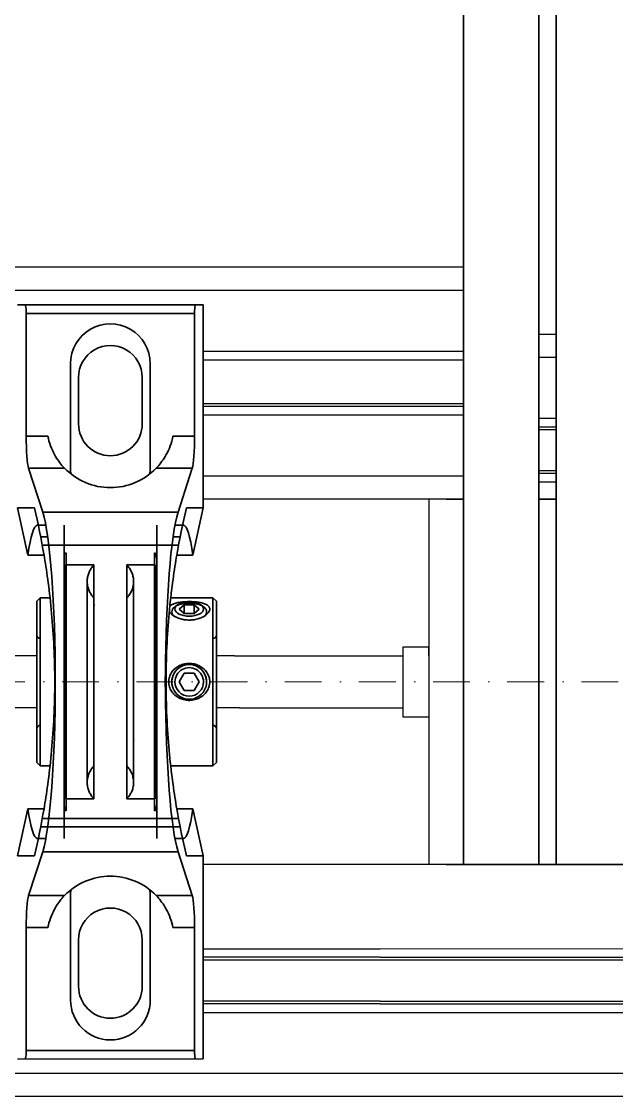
# Model space of a CAD drawing. Header units: millimetres. Extents: x -3183 to 3067, y 1033 to 2218.
# Drawn here: x 2117.3 to 2220, y 1499.5 to 1684.9 of the extents above; entities that cross this region are included whole.
import ezdxf

# ---------------------------------------------------------------- set-up
doc = ezdxf.new("R2010")
doc.units = ezdxf.units.MM
doc.linetypes.add('KRESKAKROPKA2', pattern=[12.7, 6.35, -3.175, 0, -3.175])
doc.linetypes.add('phl_thick', pattern=[0])
doc.layers.add('Kontury', color=7, linetype='Continuous', lineweight=35)
doc.layers.add('oś', color=7, linetype='KRESKAKROPKA2', lineweight=13)
doc.layers.add('projection', color=7, linetype='Continuous')

msp = doc.modelspace()

# ---------------------------------------------------------------- linework, layer by layer
for p, q in [((2193.6088, 1642.51544), (1838.1088, 1642.51544)), ((2193.6088, 1638.51544), (1838.1088, 1638.51544)), ((2193.6088, 1628.01544), (2148.68046, 1628.01544)), ((2193.6088, 1626.51544), (2148.68046, 1626.51544)), ((2193.6088, 1618.95783), (2148.68046, 1618.95783)), ((2193.6088, 1618.51544), (2148.68046, 1618.51544)), ((2193.6088, 1617.01544), (2148.68046, 1617.01544)), ((2193.6088, 1606.51544), (2148.68046, 1606.51544)), ((2187.6088, 1602.51544), (2148.68046, 1602.51544)), ((2190.6088, 1602.51544), (2187.6088, 1602.51544)), ((2187.6088, 1602.51544), (2187.6088, 1539.51544)), ((2187.6088, 1577.01544), (2183.1088, 1577.01544)), ((2183.1088, 1577.01544), (2183.1088, 1565.01544)), ((2187.6088, 1575.51544), (2187.6088, 1577.01544)), ((2119.98046, 1575.51544), (2048.73317, 1575.51544)), ((2154.11967, 1575.51544), (2150.98046, 1575.51544)), ((2154.11967, 1575.51544), (2183.1088, 1575.51544)), ((2119.98046, 1566.51544), (2048.73317, 1566.51544)), ((2154.9329, 1566.51544), (2150.98046, 1566.51544)), ((2154.9329, 1566.51544), (2183.1088, 1566.51544)), ((2183.1088, 1565.01544), (2187.6088, 1565.01544)), ((2179.22078, 1539.51544), (2148.68046, 1539.51544)), ((2187.6088, 1539.51544), (2179.22078, 1539.51544)), ((2190.6088, 1539.51544), (2187.6088, 1539.51544)), ((2179.22078, 1524.94915), (2148.68046, 1524.9271)), ((2250.27382, 1525.00044), (2179.22078, 1524.94915)), ((2179.22078, 1523.51544), (2148.68046, 1523.51544)), ((2148.68046, 1523.07305), (2179.22078, 1523.07305)), ((2179.22078, 1523.51544), (2250.27382, 1523.51544)), ((2179.22078, 1523.07305), (2250.27382, 1523.07305)), ((2179.22078, 1515.95783), (2148.68046, 1515.95783)), ((2179.22078, 1515.51544), (2148.68046, 1515.51544)), ((2179.22078, 1515.95783), (2250.27382, 1515.95783)), ((2179.22078, 1515.51544), (2250.27382, 1515.51544)), ((2148.68046, 1514.01544), (2179.22078, 1514.01544)), ((2179.22078, 1514.01544), (2250.27382, 1514.01544)), ((2116.68046, 1506.01544), (2148.68046, 1506.01544)), ((2068.43833, 1503.51544), (2179.22078, 1503.51544)), ((2179.22078, 1503.51544), (2250.27382, 1503.51544)), ((2179.22078, 1499.51544), (2068.43833, 1499.51544)), ((2250.27382, 1499.51544), (2179.22078, 1499.51544))]:
    msp.add_line(p, q)
at = {"layer": 'Kontury'}
for p, q in [((2193.6088, 1539.51544), (2193.6088, 1916.79216)), ((2206.6088, 1916.79216), (2206.6088, 1539.51544)), ((2209.6088, 1539.51544), (2209.6088, 1916.79216)), ((2118.00585, 1636.01544), (2116.68046, 1636.01544)), ((2118.00585, 1636.01544), (2147.35507, 1636.01544)), ((2148.68046, 1636.01544), (2147.35507, 1636.01544)), ((2148.68046, 1636.01544), (2148.68046, 1601.01544)), ((2118.15312, 1634.56544), (2147.20781, 1634.56544)), ((2118.15312, 1613.38564), (2118.15312, 1634.56544)), ((2147.20781, 1634.56544), (2147.20781, 1613.38564)), ((2125.80546, 1625.89044), (2125.80546, 1625.89044)), ((2125.80546, 1607.89044), (2125.80546, 1625.89044)), ((2139.55546, 1625.89044), (2139.55546, 1625.89044)), ((2139.55546, 1607.89044), (2139.55546, 1625.89044)), ((2127.18046, 1615.51544), (2127.18046, 1623.51544)), ((2127.18046, 1623.51544), (2127.18046, 1623.51544)), ((2138.18046, 1623.51544), (2138.18046, 1615.51544)), ((2138.18046, 1623.51544), (2138.18046, 1623.51544)), ((2127.18046, 1615.51544), (2127.18046, 1615.51544)), ((2138.18046, 1615.51544), (2138.18046, 1615.51544)), ((2118.15312, 1613.38564), (2121.88862, 1613.38564)), ((2121.9791, 1612.97001), (2121.88862, 1613.38564)), ((2122.08672, 1612.5538), (2121.9791, 1612.97001)), ((2143.38183, 1612.97001), (2143.2742, 1612.5538)), ((2143.47231, 1613.38564), (2143.38183, 1612.97001)), ((2143.47231, 1613.38564), (2147.20781, 1613.38564)), ((2122.21089, 1612.14082), (2122.08672, 1612.5538)), ((2122.35069, 1611.73468), (2122.21089, 1612.14082)), ((2122.50438, 1611.33854), (2122.35069, 1611.73468)), ((2122.67013, 1610.95549), (2122.50438, 1611.33854)), ((2142.85654, 1611.33854), (2142.6908, 1610.95549)), ((2143.01024, 1611.73468), (2142.85654, 1611.33854)), ((2143.15003, 1612.14082), (2143.01024, 1611.73468)), ((2143.2742, 1612.5538), (2143.15003, 1612.14082)), ((2122.84588, 1610.588), (2122.67013, 1610.95549)), ((2123.029, 1610.23825), (2122.84588, 1610.588)), ((2123.21677, 1609.90843), (2123.029, 1610.23825)), ((2123.40624, 1609.60038), (2123.21677, 1609.90843)), ((2123.59423, 1609.31541), (2123.40624, 1609.60038)), ((2123.77974, 1609.05192), (2123.59423, 1609.31541)), ((2141.76669, 1609.31541), (2141.58119, 1609.05192)), ((2141.95469, 1609.60038), (2141.76669, 1609.31541)), ((2142.14415, 1609.90843), (2141.95469, 1609.60038)), ((2142.33193, 1610.23825), (2142.14415, 1609.90843)), ((2142.51505, 1610.588), (2142.33193, 1610.23825)), ((2142.6908, 1610.95549), (2142.51505, 1610.588)), ((2118.56505, 1607.85408), (2124.7872, 1607.85408)), ((2121.00008, 1600.29455), (2118.56505, 1607.85408)), ((2123.96679, 1608.80199), (2123.77974, 1609.05192)), ((2124.15193, 1608.5682), (2123.96679, 1608.80199)), ((2124.33101, 1608.35402), (2124.15193, 1608.5682)), ((2124.49954, 1608.16207), (2124.33101, 1608.35402)), ((2124.65304, 1607.99477), (2124.49954, 1608.16207)), ((2124.78712, 1607.85414), (2124.65304, 1607.99477)), ((2125.80546, 1607.89044), (2125.80546, 1607.89044)), ((2139.55546, 1607.89044), (2139.55546, 1607.89044)), ((2140.70789, 1607.99477), (2140.57372, 1607.85408)), ((2140.57372, 1607.85408), (2146.79588, 1607.85408)), ((2140.86138, 1608.16207), (2140.70789, 1607.99477)), ((2141.02992, 1608.35402), (2140.86138, 1608.16207)), ((2141.20899, 1608.5682), (2141.02992, 1608.35402)), ((2141.39414, 1608.80199), (2141.20899, 1608.5682)), ((2141.58119, 1609.05192), (2141.39414, 1608.80199)), ((2146.79588, 1607.85408), (2144.36084, 1600.29455)), ((2193.6088, 1602.51544), (2190.6088, 1602.51544)), ((2209.6088, 1602.51544), (2206.6088, 1602.51544)), ((2116.68046, 1601.01544), (2118.45439, 1592.88544)), ((2119.57157, 1601.01544), (2116.68046, 1601.01544)), ((2121.00008, 1600.29455), (2144.36084, 1600.29455)), ((2148.68046, 1601.01544), (2145.78936, 1601.01544)), ((2146.90653, 1592.88544), (2148.68046, 1601.01544)), ((2120.06249, 1598.01544), (2121.54645, 1598.01544)), ((2124.68046, 1598.01544), (2124.68046, 1544.01544)), ((2140.68046, 1544.01544), (2140.68046, 1598.01544)), ((2143.81447, 1598.01544), (2145.29843, 1598.01544)), ((2121.87216, 1596.01544), (2120.65397, 1596.01544)), ((2120.92958, 1594.56544), (2144.43134, 1594.56544)), ((2144.70695, 1596.01544), (2143.48877, 1596.01544)), ((2121.22766, 1592.88544), (2118.45439, 1592.88544)), ((2121.30773, 1592.41094), (2121.22766, 1592.88542)), ((2125.07123, 1593.24941), (2125.07123, 1548.78146)), ((2125.07123, 1548.78146), (2125.07123, 1593.24941)), ((2140.28969, 1593.24941), (2140.28969, 1548.78146)), ((2140.28969, 1593.24941), (2140.28969, 1548.78146)), ((2144.13327, 1592.88542), (2144.0532, 1592.41094)), ((2146.90653, 1592.88544), (2144.13327, 1592.88544)), ((2121.38851, 1591.92108), (2121.30773, 1592.41094)), ((2121.46963, 1591.41694), (2121.38851, 1591.92108)), ((2121.55073, 1590.8998), (2121.46963, 1591.41694)), ((2121.63147, 1590.37099), (2121.55073, 1590.8998)), ((2124.68046, 1571.01544), (2124.68046, 1592.06182)), ((2124.93046, 1591.17229), (2129.85204, 1591.17229)), ((2124.93046, 1550.85858), (2124.93046, 1591.17229)), ((2129.38047, 1590.60441), (2129.27959, 1590.44959)), ((2129.48839, 1590.7544), (2129.38047, 1590.60441)), ((2129.60313, 1590.89925), (2129.48839, 1590.7544)), ((2129.72443, 1591.03865), (2129.60313, 1590.89925)), ((2129.85204, 1591.17229), (2129.72443, 1591.03865)), ((2129.85204, 1550.85858), (2129.85204, 1591.17229)), ((2129.85204, 1591.17229), (2129.85204, 1550.85858)), ((2135.50889, 1591.17229), (2135.50889, 1550.85858)), ((2135.6365, 1591.03865), (2135.50889, 1591.17229)), ((2135.50889, 1591.17229), (2140.43046, 1591.17229)), ((2135.50889, 1591.17229), (2135.50889, 1550.85858)), ((2135.7578, 1590.89925), (2135.6365, 1591.03865)), ((2135.87253, 1590.7544), (2135.7578, 1590.89925)), ((2135.98045, 1590.60441), (2135.87253, 1590.7544)), ((2136.08133, 1590.44959), (2135.98045, 1590.60441)), ((2136.73028, 1591.15844), (2136.72087, 1591.15096)), ((2136.74055, 1591.1655), (2136.73028, 1591.15844)), ((2136.7516, 1591.1721), (2136.74055, 1591.1655)), ((2136.76336, 1591.17824), (2136.7516, 1591.1721)), ((2136.77575, 1591.1839), (2136.76336, 1591.17824)), ((2136.7887, 1591.18904), (2136.77575, 1591.1839)), ((2137.16771, 1591.18485), (2137.14818, 1591.19)), ((2137.18715, 1591.17922), (2137.16771, 1591.18485)), ((2137.20641, 1591.17313), (2137.18715, 1591.17922)), ((2137.2254, 1591.16658), (2137.20641, 1591.17313)), ((2137.24404, 1591.15961), (2137.2254, 1591.16658)), ((2137.26223, 1591.15222), (2137.24404, 1591.15961)), ((2140.43046, 1591.17229), (2140.43046, 1550.85858)), ((2140.68046, 1592.06182), (2140.68046, 1571.01544)), ((2143.81019, 1590.8998), (2143.72945, 1590.37099)), ((2143.8913, 1591.41694), (2143.81019, 1590.8998)), ((2143.97242, 1591.92108), (2143.8913, 1591.41694)), ((2144.0532, 1592.41094), (2143.97242, 1591.92108)), ((2121.71171, 1589.83037), (2121.63147, 1590.37099)), ((2121.79236, 1589.27051), (2121.71171, 1589.83037)), ((2121.87327, 1588.69066), (2121.79236, 1589.27051)), ((2128.71882, 1588.89649), (2128.69753, 1588.71294)), ((2128.74857, 1589.07886), (2128.71882, 1588.89649)), ((2128.78671, 1589.25967), (2128.74857, 1589.07886)), ((2128.83316, 1589.43852), (2128.78671, 1589.25967)), ((2128.88782, 1589.61503), (2128.83316, 1589.43852)), ((2128.95057, 1589.78883), (2128.88782, 1589.61503)), ((2129.02129, 1589.95955), (2128.95057, 1589.78883)), ((2129.09981, 1590.12682), (2129.02129, 1589.95955)), ((2129.18597, 1590.29028), (2129.09981, 1590.12682)), ((2129.27959, 1590.44959), (2129.18597, 1590.29028)), ((2136.17495, 1590.29028), (2136.08133, 1590.44959)), ((2136.26112, 1590.12682), (2136.17495, 1590.29028)), ((2136.33964, 1589.95955), (2136.26112, 1590.12682)), ((2136.41035, 1589.78883), (2136.33964, 1589.95955)), ((2136.47311, 1589.61503), (2136.41035, 1589.78883)), ((2136.52777, 1589.43852), (2136.47311, 1589.61503)), ((2136.57421, 1589.25967), (2136.52777, 1589.43852)), ((2136.61235, 1589.07886), (2136.57421, 1589.25967)), ((2136.6421, 1588.89649), (2136.61235, 1589.07886)), ((2136.6634, 1588.71294), (2136.6421, 1588.89649)), ((2143.56857, 1589.27051), (2143.48766, 1588.69066)), ((2143.64921, 1589.83037), (2143.56857, 1589.27051)), ((2143.72945, 1590.37099), (2143.64921, 1589.83037)), ((2121.95408, 1588.09145), (2121.87327, 1588.69066)), ((2122.03445, 1587.47352), (2121.95408, 1588.09145)), ((2122.11401, 1586.83768), (2122.03445, 1587.47352)), ((2128.68473, 1588.5286), (2128.68046, 1588.34386)), ((2128.68046, 1588.34387), (2128.68046, 1553.68701)), ((2128.68046, 1553.68701), (2128.68046, 1588.34387)), ((2128.68046, 1588.34386), (2128.68473, 1588.15913)), ((2128.69753, 1588.71294), (2128.68473, 1588.5286)), ((2128.68473, 1588.15913), (2128.69753, 1587.97479)), ((2128.69753, 1587.97479), (2128.71882, 1587.79124)), ((2128.71882, 1587.79124), (2128.74857, 1587.60887)), ((2128.74857, 1587.60887), (2128.78671, 1587.42806)), ((2128.78671, 1587.42806), (2128.83316, 1587.24921)), ((2128.83316, 1587.24921), (2128.88782, 1587.0727)), ((2128.88782, 1587.0727), (2128.95057, 1586.8989)), ((2128.95057, 1586.8989), (2129.02129, 1586.72818)), ((2136.33964, 1586.72818), (2136.41035, 1586.8989)), ((2136.41035, 1586.8989), (2136.47311, 1587.0727)), ((2136.47311, 1587.0727), (2136.52777, 1587.24921)), ((2136.52777, 1587.24921), (2136.57421, 1587.42806)), ((2136.57421, 1587.42806), (2136.61235, 1587.60887)), ((2136.61235, 1587.60887), (2136.6421, 1587.79124)), ((2136.6421, 1587.79124), (2136.6634, 1587.97479)), ((2136.67619, 1588.5286), (2136.6634, 1588.71294)), ((2136.6634, 1587.97479), (2136.67619, 1588.15913)), ((2136.68046, 1588.34386), (2136.67619, 1588.5286)), ((2136.67619, 1588.15913), (2136.68046, 1588.34386)), ((2136.68046, 1588.47179), (2136.68088, 1588.48071)), ((2136.68091, 1588.46258), (2136.68046, 1588.47179)), ((2136.68046, 1553.68701), (2136.68046, 1588.34387)), ((2136.68046, 1553.68701), (2136.68046, 1588.34387)), ((2136.68088, 1588.48071), (2136.68213, 1588.48971)), ((2136.68224, 1588.45325), (2136.68091, 1588.46258)), ((2136.68213, 1588.48971), (2136.68423, 1588.49877)), ((2136.68446, 1588.44384), (2136.68224, 1588.45325)), ((2136.68423, 1588.49877), (2136.68717, 1588.50784)), ((2136.68758, 1588.43439), (2136.68446, 1588.44384)), ((2136.68717, 1588.50784), (2136.69095, 1588.51688)), ((2136.6916, 1588.42494), (2136.68758, 1588.43439)), ((2136.69095, 1588.51688), (2136.69559, 1588.52587)), ((2136.69652, 1588.41554), (2136.6916, 1588.42494)), ((2136.69559, 1588.52587), (2136.70107, 1588.53475)), ((2136.70235, 1588.40622), (2136.69652, 1588.41554)), ((2143.32648, 1587.47352), (2143.24692, 1586.83768)), ((2143.40684, 1588.09145), (2143.32648, 1587.47352)), ((2143.48766, 1588.69066), (2143.40684, 1588.09145)), ((2120.58046, 1585.51544), (2119.98046, 1584.91544)), ((2120.58046, 1571.01544), (2120.58046, 1585.51544)), ((2120.58046, 1585.51544), (2120.58046, 1571.01544)), ((2122.37569, 1585.51544), (2120.58046, 1585.51544)), ((2122.1924, 1586.18471), (2122.11401, 1586.83768)), ((2122.26927, 1585.51544), (2122.1924, 1586.18471)), ((2122.34098, 1584.86162), (2122.26927, 1585.51544)), ((2129.02129, 1586.72818), (2129.09981, 1586.56091)), ((2129.09981, 1586.56091), (2129.18597, 1586.39745)), ((2129.18597, 1586.39745), (2129.27959, 1586.23814)), ((2129.27959, 1586.23814), (2129.38047, 1586.08332)), ((2129.38047, 1586.08332), (2129.48839, 1585.93333)), ((2129.48839, 1585.93333), (2129.60313, 1585.78848)), ((2129.60313, 1585.78848), (2129.72443, 1585.64908)), ((2129.72443, 1585.64908), (2129.85204, 1585.51544)), ((2129.85204, 1571.01544), (2129.85204, 1585.51544)), ((2129.85204, 1585.51544), (2129.85204, 1571.01544)), ((2135.50889, 1585.51544), (2135.6365, 1585.64908)), ((2135.50889, 1571.01544), (2135.50889, 1585.51544)), ((2135.50889, 1585.51544), (2135.50889, 1571.01544)), ((2135.6365, 1585.64908), (2135.7578, 1585.78848)), ((2135.7578, 1585.78848), (2135.87253, 1585.93333)), ((2135.87253, 1585.93333), (2135.98045, 1586.08332)), ((2135.98045, 1586.08332), (2136.08133, 1586.23814)), ((2136.08133, 1586.23814), (2136.17495, 1586.39745)), ((2136.17495, 1586.39745), (2136.26112, 1586.56091)), ((2136.26112, 1586.56091), (2136.33964, 1586.72818)), ((2150.38046, 1585.51544), (2142.98524, 1585.51544)), ((2143.09165, 1585.51544), (2143.01994, 1584.86162)), ((2143.16852, 1586.18471), (2143.09165, 1585.51544)), ((2143.24692, 1586.83768), (2143.16852, 1586.18471)), ((2150.38046, 1571.01544), (2150.38046, 1585.51544)), ((2150.38046, 1585.51544), (2150.38046, 1571.01544)), ((2150.98046, 1584.91544), (2150.38046, 1585.51544)), ((2119.98046, 1584.91544), (2119.98046, 1571.01544)), ((2122.4107, 1584.19459), (2122.34098, 1584.86162)), ((2122.47813, 1583.51518), (2122.4107, 1584.19459)), ((2122.543, 1582.82428), (2122.47813, 1583.51518)), ((2128.59254, 1584.2104), (2128.79153, 1584.19099)), ((2129.78715, 1584.197), (2129.9834, 1584.21769)), ((2142.8828, 1583.51518), (2142.81792, 1582.82428)), ((2142.84988, 1583.16468), (2142.88263, 1583.10167)), ((2142.95023, 1584.19459), (2142.8828, 1583.51518)), ((2143.02202, 1584.14846), (2142.93604, 1584.06216)), ((2143.01994, 1584.86162), (2142.95023, 1584.19459)), ((2143.12237, 1584.22962), (2143.02202, 1584.14846)), ((2143.23606, 1584.30543), (2143.12237, 1584.22962)), ((2143.36183, 1584.37569), (2143.23606, 1584.30543)), ((2143.49837, 1584.44021), (2143.36183, 1584.37569)), ((2143.644, 1584.49895), (2143.49837, 1584.44021)), ((2143.79684, 1584.55198), (2143.644, 1584.49895)), ((2143.95632, 1584.59973), (2143.79684, 1584.55198)), ((2144.2729, 1584.28259), (2143.83097, 1583.9701)), ((2144.12642, 1584.6437), (2143.95632, 1584.59973)), ((2144.30669, 1584.68382), (2144.12642, 1584.6437)), ((2144.49607, 1584.71986), (2144.30669, 1584.68382)), ((2144.69333, 1584.75171), (2144.49607, 1584.71986)), ((2145.41444, 1584.32281), (2144.54841, 1583.57281)), ((2144.54841, 1583.57281), (2145.41444, 1582.82281)), ((2144.8971, 1584.77933), (2144.69333, 1584.75171)), ((2145.10603, 1584.80271), (2144.8971, 1584.77933)), ((2145.31877, 1584.82189), (2145.10603, 1584.80271)), ((2145.53375, 1584.83697), (2145.31877, 1584.82189)), ((2145.41444, 1582.80726), (2145.41444, 1584.32281)), ((2147.14649, 1584.32281), (2145.41444, 1584.32281)), ((2145.74938, 1584.84804), (2145.53375, 1584.83697)), ((2145.96403, 1584.85522), (2145.74938, 1584.84804)), ((2146.17601, 1584.85873), (2145.96403, 1584.85522)), ((2146.38492, 1584.85873), (2146.17601, 1584.85873)), ((2146.59689, 1584.85522), (2146.38492, 1584.85873)), ((2146.81155, 1584.84804), (2146.59689, 1584.85522)), ((2147.02718, 1584.83697), (2146.81155, 1584.84804)), ((2147.24216, 1584.82189), (2147.02718, 1584.83697)), ((2147.14649, 1582.80726), (2147.14649, 1584.32281)), ((2148.01251, 1583.57281), (2147.14649, 1584.32281)), ((2147.14649, 1582.82281), (2148.01251, 1583.57281)), ((2147.45489, 1584.80271), (2147.24216, 1584.82189)), ((2147.66382, 1584.77933), (2147.45489, 1584.80271)), ((2147.86759, 1584.75171), (2147.66382, 1584.77933)), ((2148.06485, 1584.71986), (2147.86759, 1584.75171)), ((2148.25423, 1584.68382), (2148.06485, 1584.71986)), ((2148.4345, 1584.6437), (2148.25423, 1584.68382)), ((2148.72995, 1583.9701), (2148.28802, 1584.28259)), ((2148.6046, 1584.59973), (2148.4345, 1584.6437)), ((2148.76409, 1584.55198), (2148.6046, 1584.59973)), ((2148.91693, 1584.49895), (2148.76409, 1584.55198)), ((2149.06256, 1584.44021), (2148.91693, 1584.49895)), ((2149.19909, 1584.37569), (2149.06256, 1584.44021)), ((2149.32486, 1584.30543), (2149.19909, 1584.37569)), ((2149.43856, 1584.22962), (2149.32486, 1584.30543)), ((2149.5389, 1584.14846), (2149.43856, 1584.22962)), ((2149.62489, 1584.06216), (2149.5389, 1584.14846)), ((2149.69587, 1583.97119), (2149.62489, 1584.06216)), ((2149.67829, 1583.10167), (2149.74136, 1583.22301)), ((2149.75125, 1583.87607), (2149.69587, 1583.97119)), ((2149.74136, 1583.22301), (2149.78621, 1583.34274)), ((2149.79056, 1583.7774), (2149.75125, 1583.87607)), ((2149.78621, 1583.34274), (2149.81289, 1583.4597)), ((2149.81397, 1583.67602), (2149.79056, 1583.7774)), ((2149.81289, 1583.4597), (2149.82171, 1583.57281)), ((2149.82171, 1583.57281), (2149.81397, 1583.67602)), ((2150.98046, 1584.91544), (2150.98046, 1571.01544)), ((2122.60507, 1582.12287), (2122.543, 1582.82428)), ((2122.66408, 1581.4119), (2122.60507, 1582.12287)), ((2122.71981, 1580.69219), (2122.66408, 1581.4119)), ((2142.69685, 1581.4119), (2142.64112, 1580.69219)), ((2142.75586, 1582.12287), (2142.69685, 1581.4119)), ((2142.81792, 1582.82428), (2142.75586, 1582.12287)), ((2142.88263, 1583.10167), (2142.96331, 1582.97993)), ((2142.96331, 1582.97993), (2143.06082, 1582.85905)), ((2143.06082, 1582.85905), (2143.1743, 1582.74017)), ((2143.1743, 1582.74017), (2143.3023, 1582.62446)), ((2143.3023, 1582.62446), (2143.44327, 1582.51311)), ((2143.44327, 1582.51311), (2143.59541, 1582.40726)), ((2143.59541, 1582.40726), (2143.7442, 1582.31503)), ((2143.7442, 1582.31503), (2143.89903, 1582.22894)), ((2143.89903, 1582.22894), (2144.06319, 1582.14715)), ((2144.06319, 1582.14715), (2144.23764, 1582.0695)), ((2144.23764, 1582.0695), (2144.42137, 1581.99696)), ((2144.42137, 1581.99696), (2144.61328, 1581.93041)), ((2144.61328, 1581.93041), (2144.81208, 1581.87052)), ((2144.81208, 1581.87052), (2145.01646, 1581.81793)), ((2145.01646, 1581.81793), (2145.22513, 1581.77315)), ((2145.22513, 1581.77315), (2145.43667, 1581.73645)), ((2145.41444, 1582.82281), (2147.14649, 1582.82281)), ((2145.41444, 1582.80726), (2147.14649, 1582.80726)), ((2145.43667, 1581.73645), (2145.64955, 1581.70804)), ((2145.64955, 1581.70804), (2145.86222, 1581.68806)), ((2145.86222, 1581.68806), (2146.07307, 1581.67628)), ((2146.07307, 1581.67628), (2146.28046, 1581.67242)), ((2146.28046, 1581.67242), (2146.48785, 1581.67628)), ((2146.48785, 1581.67628), (2146.6987, 1581.68806)), ((2146.6987, 1581.68806), (2146.91137, 1581.70804)), ((2146.91137, 1581.70804), (2147.12425, 1581.73645)), ((2147.12425, 1581.73645), (2147.33579, 1581.77315)), ((2147.33579, 1581.77315), (2147.54447, 1581.81793)), ((2147.54447, 1581.81793), (2147.74884, 1581.87052)), ((2147.74884, 1581.87052), (2147.94764, 1581.93041)), ((2147.94764, 1581.93041), (2148.13956, 1581.99696)), ((2148.13956, 1581.99696), (2148.32329, 1582.0695)), ((2148.32329, 1582.0695), (2148.49774, 1582.14715)), ((2148.49774, 1582.14715), (2148.6619, 1582.22894)), ((2148.6619, 1582.22894), (2148.81673, 1582.31503)), ((2148.72995, 1582.23805), (2149.06209, 1582.4729)), ((2148.81673, 1582.31503), (2148.96552, 1582.40726)), ((2148.96552, 1582.40726), (2149.11765, 1582.51311)), ((2149.11765, 1582.51311), (2149.25862, 1582.62446)), ((2149.25862, 1582.62446), (2149.38662, 1582.74017)), ((2149.38662, 1582.74017), (2149.5001, 1582.85905)), ((2149.5001, 1582.85905), (2149.59762, 1582.97993)), ((2149.59762, 1582.97993), (2149.67829, 1583.10167)), ((2122.77206, 1579.96455), (2122.71981, 1580.69219)), ((2122.82066, 1579.23005), (2122.77206, 1579.96455)), ((2142.58886, 1579.96455), (2142.54026, 1579.23005)), ((2142.64112, 1580.69219), (2142.58886, 1579.96455)), ((2120.58046, 1571.01544), (2120.58046, 1578.51544)), ((2120.58046, 1578.51544), (2120.58046, 1571.01544)), ((2122.86542, 1578.48973), (2122.82066, 1579.23005)), ((2122.90617, 1577.74469), (2122.86542, 1578.48973)), ((2122.94281, 1576.99606), (2122.90617, 1577.74469)), ((2142.45475, 1577.74469), (2142.41811, 1576.99606)), ((2142.49551, 1578.48973), (2142.45475, 1577.74469)), ((2142.54026, 1579.23005), (2142.49551, 1578.48973)), ((2150.38046, 1571.01544), (2150.38046, 1578.51544)), ((2150.38046, 1571.01544), (2150.38046, 1578.51544)), ((2122.97524, 1576.24496), (2122.94281, 1576.99606)), ((2123.00334, 1575.49252), (2122.97524, 1576.24496)), ((2142.38569, 1576.24496), (2142.35759, 1575.49252)), ((2142.41811, 1576.99606), (2142.38569, 1576.24496)), ((2123.02709, 1574.73988), (2123.00334, 1575.49252)), ((2123.04646, 1573.98823), (2123.02709, 1574.73988)), ((2123.06145, 1573.23876), (2123.04646, 1573.98823)), ((2142.31446, 1573.98823), (2142.29948, 1573.23876)), ((2142.33384, 1574.73988), (2142.31446, 1573.98823)), ((2142.35759, 1575.49252), (2142.33384, 1574.73988)), ((2144.62546, 1573.83031), (2144.82308, 1573.91785)), ((2144.82308, 1573.91785), (2145.02611, 1573.9941)), ((2145.02611, 1573.9941), (2145.23332, 1574.05859)), ((2145.23332, 1574.05859), (2145.44328, 1574.11113)), ((2145.44328, 1574.11113), (2145.65452, 1574.15161)), ((2145.65452, 1574.15161), (2145.86552, 1574.18001)), ((2145.86552, 1574.18001), (2146.0747, 1574.19671)), ((2146.0747, 1574.19671), (2146.28046, 1574.20217)), ((2146.28046, 1574.20217), (2146.48622, 1574.19671)), ((2146.48622, 1574.19671), (2146.6954, 1574.18001)), ((2146.6954, 1574.18001), (2146.9064, 1574.15161)), ((2146.9064, 1574.15161), (2147.11764, 1574.11113)), ((2147.11764, 1574.11113), (2147.32761, 1574.05859)), ((2147.32761, 1574.05859), (2147.53481, 1573.9941)), ((2147.53481, 1573.9941), (2147.73784, 1573.91785)), ((2147.73784, 1573.91785), (2147.93546, 1573.83031)), ((2123.07206, 1572.49266), (2123.06145, 1573.23876)), ((2123.07837, 1571.75115), (2123.07206, 1572.49266)), ((2142.15383, 1571.83506), (2142.16704, 1572.0415)), ((2142.16704, 1572.0415), (2142.18324, 1572.24837)), ((2142.28887, 1572.49266), (2142.28255, 1571.75115)), ((2142.29948, 1573.23876), (2142.28887, 1572.49266)), ((2142.92825, 1572.03905), (2143.01093, 1572.23566)), ((2143.01093, 1572.23566), (2143.10749, 1572.42613)), ((2143.10749, 1572.42613), (2143.21703, 1572.6094)), ((2143.21703, 1572.6094), (2143.33836, 1572.78435)), ((2143.33836, 1572.78435), (2143.47027, 1572.94985)), ((2143.47027, 1572.94985), (2143.61127, 1573.10502)), ((2143.61127, 1573.10502), (2143.7596, 1573.24917)), ((2143.7596, 1573.24917), (2143.91389, 1573.38198)), ((2143.91389, 1573.38198), (2144.07773, 1573.50687)), ((2144.07773, 1573.50687), (2144.25161, 1573.62398)), ((2144.25161, 1573.62398), (2144.43455, 1573.73212)), ((2144.43455, 1573.73212), (2144.62546, 1573.83031)), ((2144.54841, 1571.01544), (2145.41444, 1572.51544)), ((2145.41444, 1572.51544), (2145.41444, 1572.51544)), ((2145.41444, 1572.51544), (2147.14649, 1572.51544)), ((2147.14649, 1572.51544), (2147.14649, 1572.51544)), ((2147.14649, 1572.51544), (2148.01251, 1571.01544)), ((2147.93546, 1573.83031), (2148.12638, 1573.73212)), ((2148.12638, 1573.73212), (2148.30932, 1573.62398)), ((2148.30932, 1573.62398), (2148.4832, 1573.50687)), ((2148.4832, 1573.50687), (2148.64704, 1573.38198)), ((2148.64704, 1573.38198), (2148.80133, 1573.24917)), ((2148.80133, 1573.24917), (2148.94965, 1573.10502)), ((2148.94965, 1573.10502), (2149.09065, 1572.94985)), ((2149.09065, 1572.94985), (2149.22257, 1572.78435)), ((2149.22257, 1572.78435), (2149.3439, 1572.6094)), ((2149.3439, 1572.6094), (2149.45344, 1572.42613)), ((2149.45344, 1572.42613), (2149.54999, 1572.23566)), ((2149.54999, 1572.23566), (2149.63267, 1572.03905)), ((2119.98046, 1571.01544), (2119.98046, 1557.11544)), ((2120.58046, 1563.51544), (2120.58046, 1571.01544)), ((2120.58046, 1571.01544), (2120.58046, 1563.51544)), ((2120.58046, 1571.01544), (2120.58046, 1556.51544)), ((2120.58046, 1556.51544), (2120.58046, 1571.01544)), ((2123.07206, 1569.53822), (2123.07837, 1570.27973)), ((2123.08046, 1571.01544), (2123.07837, 1571.75115)), ((2123.07837, 1570.27973), (2123.08046, 1571.01544)), ((2124.68046, 1549.96906), (2124.68046, 1571.01544)), ((2128.63737, 1571.19594), (2128.64642, 1571.17691)), ((2128.64751, 1570.85646), (2128.63875, 1570.83766)), ((2128.64642, 1571.17691), (2128.65442, 1571.15738)), ((2128.65526, 1570.87573), (2128.64751, 1570.85646)), ((2128.65442, 1571.15738), (2128.66135, 1571.13745)), ((2128.66196, 1570.89537), (2128.65526, 1570.87573)), ((2128.66135, 1571.13745), (2128.6672, 1571.11723)), ((2128.66763, 1570.91529), (2128.66196, 1570.89537)), ((2128.6672, 1571.11723), (2128.67199, 1571.09682)), ((2128.67226, 1570.93538), (2128.66763, 1570.91529)), ((2128.67199, 1571.09682), (2128.6757, 1571.07633)), ((2128.67585, 1570.95554), (2128.67226, 1570.93538)), ((2128.6757, 1571.07633), (2128.67835, 1571.05586)), ((2128.67842, 1570.97567), (2128.67585, 1570.95554)), ((2128.67835, 1571.05586), (2128.67993, 1571.03553)), ((2128.67995, 1570.99567), (2128.67842, 1570.97567)), ((2128.67993, 1571.03553), (2128.68046, 1571.01544)), ((2128.68046, 1571.01544), (2128.67995, 1570.99567)), ((2129.85204, 1556.51544), (2129.85204, 1571.01544)), ((2129.85204, 1571.01544), (2129.85204, 1556.51544)), ((2135.50889, 1571.01544), (2135.50889, 1556.51544)), ((2135.50889, 1556.51544), (2135.50889, 1571.01544)), ((2140.68046, 1571.01544), (2140.68046, 1549.96906)), ((2142.13046, 1571.01544), (2142.13191, 1571.21925)), ((2142.13191, 1570.81162), (2142.13046, 1571.01544)), ((2142.13191, 1571.21925), (2142.13622, 1571.42386)), ((2142.13622, 1570.60702), (2142.13191, 1570.81162)), ((2142.13622, 1571.42386), (2142.14346, 1571.62916)), ((2142.14346, 1570.40172), (2142.13622, 1570.60702)), ((2142.14346, 1571.62916), (2142.15383, 1571.83506)), ((2142.15365, 1570.1958), (2142.14346, 1570.40172)), ((2142.16704, 1569.98938), (2142.15365, 1570.1958)), ((2142.28255, 1571.75115), (2142.28046, 1571.01544)), ((2142.28046, 1571.01544), (2142.28255, 1570.27973)), ((2142.28255, 1570.27973), (2142.28887, 1569.53822)), ((2142.73921, 1571.01544), (2142.74665, 1571.22031)), ((2142.74696, 1570.80637), (2142.73921, 1571.01544)), ((2142.74665, 1571.22031), (2142.76912, 1571.42675)), ((2142.77036, 1570.59569), (2142.74696, 1570.80637)), ((2142.76912, 1571.42675), (2142.80687, 1571.63311)), ((2142.80968, 1570.38517), (2142.77036, 1570.59569)), ((2142.80687, 1571.63311), (2142.86004, 1571.83771)), ((2142.86505, 1570.17658), (2142.80968, 1570.38517)), ((2142.86004, 1571.83771), (2142.92825, 1572.03905)), ((2144.54841, 1571.01544), (2144.54841, 1571.01544)), ((2145.41444, 1569.51544), (2144.54841, 1571.01544)), ((2148.01251, 1571.01544), (2147.14649, 1569.51544)), ((2148.01251, 1571.01544), (2148.01251, 1571.01544)), ((2149.63267, 1572.03905), (2149.70089, 1571.83771)), ((2149.75125, 1570.38517), (2149.69587, 1570.17658)), ((2149.70089, 1571.83771), (2149.75406, 1571.63311)), ((2149.79056, 1570.59569), (2149.75125, 1570.38517)), ((2149.75406, 1571.63311), (2149.7918, 1571.42675)), ((2149.81397, 1570.80637), (2149.79056, 1570.59569)), ((2149.7918, 1571.42675), (2149.81427, 1571.22031)), ((2149.82171, 1571.01544), (2149.81397, 1570.80637)), ((2149.81427, 1571.22031), (2149.82171, 1571.01544)), ((2150.38046, 1571.01544), (2150.38046, 1563.51544)), ((2150.38046, 1563.51544), (2150.38046, 1571.01544)), ((2150.38046, 1571.01544), (2150.38046, 1556.51544)), ((2150.38046, 1556.51544), (2150.38046, 1571.01544)), ((2150.98046, 1571.01544), (2150.98046, 1557.11544)), ((2123.04646, 1568.04264), (2123.06145, 1568.79212)), ((2123.06145, 1568.79212), (2123.07206, 1569.53822)), ((2142.18298, 1569.78248), (2142.16704, 1569.98938)), ((2142.28887, 1569.53822), (2142.29948, 1568.79212)), ((2142.29948, 1568.79212), (2142.31446, 1568.04264)), ((2142.93604, 1569.97152), (2142.86505, 1570.17658)), ((2143.02202, 1569.77154), (2142.93604, 1569.97152)), ((2143.12237, 1569.5781), (2143.02202, 1569.77154)), ((2143.23606, 1569.39232), (2143.12237, 1569.5781)), ((2143.36183, 1569.21539), (2143.23606, 1569.39232)), ((2143.49837, 1569.04849), (2143.36183, 1569.21539)), ((2143.644, 1568.89251), (2143.49837, 1569.04849)), ((2143.79684, 1568.74816), (2143.644, 1568.89251)), ((2143.95632, 1568.61507), (2143.79684, 1568.74816)), ((2144.12642, 1568.4897), (2143.95632, 1568.61507)), ((2144.30669, 1568.37279), (2144.12642, 1568.4897)), ((2144.49607, 1568.26556), (2144.30669, 1568.37279)), ((2145.41444, 1569.51544), (2145.41444, 1569.51544)), ((2147.14649, 1569.51544), (2145.41444, 1569.51544)), ((2147.14649, 1569.51544), (2147.14649, 1569.51544)), ((2148.25423, 1568.37279), (2148.06485, 1568.26556)), ((2148.4345, 1568.4897), (2148.25423, 1568.37279)), ((2148.6046, 1568.61507), (2148.4345, 1568.4897)), ((2148.76409, 1568.74816), (2148.6046, 1568.61507)), ((2148.91693, 1568.89251), (2148.76409, 1568.74816)), ((2149.06256, 1569.04849), (2148.91693, 1568.89251)), ((2149.19909, 1569.21539), (2149.06256, 1569.04849)), ((2149.32486, 1569.39232), (2149.19909, 1569.21539)), ((2149.43856, 1569.5781), (2149.32486, 1569.39232)), ((2149.5389, 1569.77154), (2149.43856, 1569.5781)), ((2149.62489, 1569.97152), (2149.5389, 1569.77154)), ((2149.69587, 1570.17658), (2149.62489, 1569.97152)), ((2122.97524, 1565.78591), (2123.00334, 1566.53836)), ((2123.00334, 1566.53836), (2123.02709, 1567.29099)), ((2123.02709, 1567.29099), (2123.04646, 1568.04264)), ((2142.31446, 1568.04264), (2142.33384, 1567.29099)), ((2142.33384, 1567.29099), (2142.35759, 1566.53836)), ((2142.35759, 1566.53836), (2142.38569, 1565.78591)), ((2144.69333, 1568.16896), (2144.49607, 1568.26556)), ((2144.8971, 1568.08367), (2144.69333, 1568.16896)), ((2145.10603, 1568.01036), (2144.8971, 1568.08367)), ((2145.31877, 1567.94939), (2145.10603, 1568.01036)), ((2145.53375, 1567.90091), (2145.31877, 1567.94939)), ((2145.74938, 1567.86504), (2145.53375, 1567.90091)), ((2145.96403, 1567.8416), (2145.74938, 1567.86504)), ((2146.17601, 1567.83012), (2145.96403, 1567.8416)), ((2146.38492, 1567.83012), (2146.17601, 1567.83012)), ((2146.59689, 1567.8416), (2146.38492, 1567.83012)), ((2146.81155, 1567.86504), (2146.59689, 1567.8416)), ((2147.02718, 1567.90091), (2146.81155, 1567.86504)), ((2147.24216, 1567.94939), (2147.02718, 1567.90091)), ((2147.45489, 1568.01036), (2147.24216, 1567.94939)), ((2147.66382, 1568.08367), (2147.45489, 1568.01036)), ((2147.86759, 1568.16896), (2147.66382, 1568.08367)), ((2148.06485, 1568.26556), (2147.86759, 1568.16896)), ((2122.90617, 1564.28618), (2122.94281, 1565.03482)), ((2122.94281, 1565.03482), (2122.97524, 1565.78591)), ((2142.38569, 1565.78591), (2142.41811, 1565.03482)), ((2142.41811, 1565.03482), (2142.45475, 1564.28618)), ((2122.77206, 1562.06633), (2122.82066, 1562.80083)), ((2122.82066, 1562.80083), (2122.86542, 1563.54114)), ((2122.86542, 1563.54114), (2122.90617, 1564.28618)), ((2142.45475, 1564.28618), (2142.49551, 1563.54114)), ((2142.49551, 1563.54114), (2142.54026, 1562.80083)), ((2142.54026, 1562.80083), (2142.58886, 1562.06633)), ((2122.66408, 1560.61898), (2122.71981, 1561.33869)), ((2122.71981, 1561.33869), (2122.77206, 1562.06633)), ((2136.68046, 1560.93701), (2136.68088, 1560.95248)), ((2136.68046, 1559.4369), (2136.68046, 1560.93701)), ((2136.68092, 1560.92084), (2136.68046, 1560.93701)), ((2136.68088, 1560.95248), (2136.68213, 1560.96813)), ((2136.68229, 1560.90448), (2136.68092, 1560.92084)), ((2136.68213, 1560.96813), (2136.68423, 1560.9839)), ((2136.68423, 1560.9839), (2136.68717, 1560.99972)), ((2136.68717, 1560.99972), (2136.69095, 1561.01554)), ((2136.69095, 1561.01554), (2136.69559, 1561.03127)), ((2136.69559, 1561.03127), (2136.70107, 1561.04687)), ((2136.70107, 1561.04687), (2136.70742, 1561.06227)), ((2142.58886, 1562.06633), (2142.64112, 1561.33869)), ((2142.64112, 1561.33869), (2142.69685, 1560.61898)), ((2122.47813, 1558.5157), (2122.543, 1559.20659)), ((2122.543, 1559.20659), (2122.60507, 1559.90801)), ((2122.60507, 1559.90801), (2122.66408, 1560.61898)), ((2136.68099, 1559.45435), (2136.68046, 1559.4369)), ((2136.68046, 1559.4369), (2136.68097, 1559.41983)), ((2136.68097, 1559.41983), (2136.68251, 1559.40266)), ((2136.68258, 1559.47211), (2136.68099, 1559.45435)), ((2136.68458, 1560.88802), (2136.68229, 1560.90448)), ((2136.68251, 1559.40266), (2136.68507, 1559.38547)), ((2136.68523, 1559.49009), (2136.68258, 1559.47211)), ((2136.6878, 1560.87152), (2136.68458, 1560.88802)), ((2136.68507, 1559.38547), (2136.68867, 1559.36835)), ((2136.68894, 1559.50819), (2136.68523, 1559.49009)), ((2136.69194, 1560.85507), (2136.6878, 1560.87152)), ((2136.69702, 1560.83873), (2136.69194, 1560.85507)), ((2136.70303, 1560.82258), (2136.69702, 1560.83873)), ((2142.69685, 1560.61898), (2142.75586, 1559.90801)), ((2142.75586, 1559.90801), (2142.81792, 1559.20659)), ((2142.81792, 1559.20659), (2142.8828, 1558.5157)), ((2122.34098, 1557.16925), (2122.4107, 1557.83629)), ((2122.4107, 1557.83629), (2122.47813, 1558.5157)), ((2142.8828, 1558.5157), (2142.95023, 1557.83629)), ((2142.95023, 1557.83629), (2143.01994, 1557.16925)), ((2119.98046, 1557.11544), (2120.58046, 1556.51544)), ((2120.58046, 1556.51544), (2122.37569, 1556.51544)), ((2122.11401, 1555.1932), (2122.1924, 1555.84616)), ((2122.1924, 1555.84616), (2122.26927, 1556.51544)), ((2122.26927, 1556.51544), (2122.34098, 1557.16925)), ((2129.09981, 1555.46996), (2129.02129, 1555.3027)), ((2129.18597, 1555.63343), (2129.09981, 1555.46996)), ((2129.27959, 1555.79274), (2129.18597, 1555.63343)), ((2129.38047, 1555.94756), (2129.27959, 1555.79274)), ((2129.48839, 1556.09755), (2129.38047, 1555.94756)), ((2129.60313, 1556.2424), (2129.48839, 1556.09755)), ((2129.72443, 1556.38179), (2129.60313, 1556.2424)), ((2129.85204, 1556.51544), (2129.72443, 1556.38179)), ((2135.6365, 1556.38179), (2135.50889, 1556.51544)), ((2135.7578, 1556.2424), (2135.6365, 1556.38179)), ((2135.87253, 1556.09755), (2135.7578, 1556.2424)), ((2135.98045, 1555.94756), (2135.87253, 1556.09755)), ((2136.08133, 1555.79274), (2135.98045, 1555.94756)), ((2136.17495, 1555.63343), (2136.08133, 1555.79274)), ((2136.26112, 1555.46996), (2136.17495, 1555.63343)), ((2136.33964, 1555.3027), (2136.26112, 1555.46996)), ((2142.98524, 1556.51544), (2150.38046, 1556.51544)), ((2143.01994, 1557.16925), (2143.09165, 1556.51544)), ((2143.09165, 1556.51544), (2143.16852, 1555.84616)), ((2143.16852, 1555.84616), (2143.24692, 1555.1932)), ((2150.38046, 1556.51544), (2150.98046, 1557.11544)), ((2121.87327, 1553.34021), (2121.95408, 1553.93943)), ((2121.95408, 1553.93943), (2122.03445, 1554.55735)), ((2122.03445, 1554.55735), (2122.11401, 1555.1932)), ((2128.68473, 1553.87174), (2128.68046, 1553.68701)), ((2128.68046, 1553.68701), (2128.68473, 1553.50228)), ((2128.69753, 1554.05608), (2128.68473, 1553.87174)), ((2128.71882, 1554.23964), (2128.69753, 1554.05608)), ((2128.74857, 1554.42201), (2128.71882, 1554.23964)), ((2128.78671, 1554.60281), (2128.74857, 1554.42201)), ((2128.83316, 1554.78166), (2128.78671, 1554.60281)), ((2128.88782, 1554.95818), (2128.83316, 1554.78166)), ((2128.95057, 1555.13198), (2128.88782, 1554.95818)), ((2129.02129, 1555.3027), (2128.95057, 1555.13198)), ((2136.41035, 1555.13198), (2136.33964, 1555.3027)), ((2136.47311, 1554.95818), (2136.41035, 1555.13198)), ((2136.52777, 1554.78166), (2136.47311, 1554.95818)), ((2136.57421, 1554.60281), (2136.52777, 1554.78166)), ((2136.61235, 1554.42201), (2136.57421, 1554.60281)), ((2136.6421, 1554.23964), (2136.61235, 1554.42201)), ((2136.6634, 1554.05608), (2136.6421, 1554.23964)), ((2136.67619, 1553.87174), (2136.6634, 1554.05608)), ((2136.68046, 1553.68701), (2136.67619, 1553.87174)), ((2136.67619, 1553.50228), (2136.68046, 1553.68701)), ((2143.24692, 1555.1932), (2143.32648, 1554.55735)), ((2143.32648, 1554.55735), (2143.40684, 1553.93943)), ((2143.40684, 1553.93943), (2143.48766, 1553.34021)), ((2121.55073, 1551.13108), (2121.63147, 1551.65989)), ((2121.63147, 1551.65989), (2121.71171, 1552.2005)), ((2121.71171, 1552.2005), (2121.79236, 1552.76037)), ((2121.79236, 1552.76037), (2121.87327, 1553.34021)), ((2128.68473, 1553.50228), (2128.69753, 1553.31794)), ((2128.69753, 1553.31794), (2128.71882, 1553.13439)), ((2128.71882, 1553.13439), (2128.74857, 1552.95201)), ((2128.74857, 1552.95201), (2128.78671, 1552.77121)), ((2128.78671, 1552.77121), (2128.83316, 1552.59236)), ((2128.83316, 1552.59236), (2128.88782, 1552.41585)), ((2128.88782, 1552.41585), (2128.95057, 1552.24204)), ((2128.95057, 1552.24204), (2129.02129, 1552.07133)), ((2129.02129, 1552.07133), (2129.09981, 1551.90406)), ((2129.09981, 1551.90406), (2129.18597, 1551.74059)), ((2129.18597, 1551.74059), (2129.27959, 1551.58128)), ((2136.08133, 1551.58128), (2136.17495, 1551.74059)), ((2136.17495, 1551.74059), (2136.26112, 1551.90406)), ((2136.26112, 1551.90406), (2136.33964, 1552.07133)), ((2136.33964, 1552.07133), (2136.41035, 1552.24204)), ((2136.41035, 1552.24204), (2136.47311, 1552.41585)), ((2136.47311, 1552.41585), (2136.52777, 1552.59236)), ((2136.52777, 1552.59236), (2136.57421, 1552.77121)), ((2136.57421, 1552.77121), (2136.61235, 1552.95201)), ((2136.61235, 1552.95201), (2136.6421, 1553.13439)), ((2136.6421, 1553.13439), (2136.6634, 1553.31794)), ((2136.6634, 1553.31794), (2136.67619, 1553.50228)), ((2143.48766, 1553.34021), (2143.56857, 1552.76037)), ((2143.56857, 1552.76037), (2143.64921, 1552.2005)), ((2143.64921, 1552.2005), (2143.72945, 1551.65989)), ((2143.72945, 1551.65989), (2143.81019, 1551.13108)), ((2121.30773, 1549.61993), (2121.38851, 1550.1098)), ((2121.38851, 1550.1098), (2121.46963, 1550.61394)), ((2121.46963, 1550.61394), (2121.55073, 1551.13108)), ((2129.85204, 1550.85858), (2124.93046, 1550.85858)), ((2129.27959, 1551.58128), (2129.38047, 1551.42647)), ((2129.38047, 1551.42647), (2129.48839, 1551.27647)), ((2129.48839, 1551.27647), (2129.60313, 1551.13162)), ((2129.60313, 1551.13162), (2129.72443, 1550.99223)), ((2129.72443, 1550.99223), (2129.85204, 1550.85858)), ((2135.50889, 1550.85858), (2135.6365, 1550.99223)), ((2140.43046, 1550.85858), (2135.50889, 1550.85858)), ((2135.6365, 1550.99223), (2135.7578, 1551.13162)), ((2135.7578, 1551.13162), (2135.87253, 1551.27647)), ((2135.87253, 1551.27647), (2135.98045, 1551.42647)), ((2135.98045, 1551.42647), (2136.08133, 1551.58128)), ((2143.81019, 1551.13108), (2143.8913, 1550.61394)), ((2143.8913, 1550.61394), (2143.97242, 1550.1098)), ((2143.97242, 1550.1098), (2144.0532, 1549.61993)), ((2118.45439, 1549.14544), (2116.68046, 1541.01544)), ((2118.45439, 1549.14544), (2121.22766, 1549.14544)), ((2121.22766, 1549.14546), (2121.30773, 1549.61993)), ((2144.0532, 1549.61993), (2144.13327, 1549.14546)), ((2144.13327, 1549.14544), (2146.90653, 1549.14544)), ((2148.68046, 1541.01544), (2146.90653, 1549.14544)), ((2120.92958, 1547.46544), (2144.43134, 1547.46544)), ((2120.65397, 1546.01544), (2144.70695, 1546.01544)), ((2121.54645, 1544.01544), (2120.06249, 1544.01544)), ((2145.29843, 1544.01544), (2143.81447, 1544.01544)), ((2116.68046, 1541.01544), (2119.57157, 1541.01544)), ((2118.56505, 1534.1768), (2121.00008, 1541.73633)), ((2121.00008, 1541.73633), (2144.36084, 1541.73633)), ((2144.36084, 1541.73633), (2146.79588, 1534.1768)), ((2145.78936, 1541.01544), (2148.68046, 1541.01544)), ((2148.68046, 1541.01544), (2148.68046, 1506.01544)), ((2190.6088, 1539.51544), (2225.6088, 1539.51544)), ((2118.56505, 1534.1768), (2124.7872, 1534.1768)), ((2123.77974, 1532.97896), (2123.96679, 1533.22889)), ((2123.96679, 1533.22889), (2124.15193, 1533.46268)), ((2124.15193, 1533.46268), (2124.33101, 1533.6769)), ((2124.33101, 1533.6769), (2124.49954, 1533.86881)), ((2124.49954, 1533.86881), (2124.65304, 1534.03611)), ((2124.65304, 1534.03611), (2124.7872, 1534.1768)), ((2125.80546, 1534.14044), (2125.80546, 1534.14044)), ((2125.80546, 1534.14044), (2125.80546, 1516.14044)), ((2139.55546, 1534.14044), (2139.55546, 1534.14044)), ((2139.55546, 1534.14044), (2139.55546, 1516.14044)), ((2140.57372, 1534.1768), (2146.79588, 1534.1768)), ((2140.5738, 1534.17674), (2140.70789, 1534.03611)), ((2140.70789, 1534.03611), (2140.86138, 1533.86881)), ((2140.86138, 1533.86881), (2141.02992, 1533.67686)), ((2141.02992, 1533.67686), (2141.20899, 1533.46268)), ((2141.20899, 1533.46268), (2141.39414, 1533.22889)), ((2141.39414, 1533.22889), (2141.58119, 1532.97896)), ((2122.67013, 1531.07538), (2122.84588, 1531.44288)), ((2122.84588, 1531.44288), (2123.029, 1531.79263)), ((2123.029, 1531.79263), (2123.21677, 1532.12245)), ((2123.21677, 1532.12245), (2123.40624, 1532.4305)), ((2123.40624, 1532.4305), (2123.59423, 1532.71546)), ((2123.59423, 1532.71546), (2123.77974, 1532.97896)), ((2141.58119, 1532.97896), (2141.76669, 1532.71546)), ((2141.76669, 1532.71546), (2141.95469, 1532.4305)), ((2141.95469, 1532.4305), (2142.14415, 1532.12245)), ((2142.14415, 1532.12245), (2142.33193, 1531.79263)), ((2142.33193, 1531.79263), (2142.51505, 1531.44288)), ((2142.51505, 1531.44288), (2142.69079, 1531.07538)), ((2121.9791, 1529.06087), (2122.08672, 1529.47708)), ((2122.08672, 1529.47708), (2122.21089, 1529.89006)), ((2122.21089, 1529.89006), (2122.35069, 1530.2962)), ((2122.35069, 1530.2962), (2122.50438, 1530.69233)), ((2122.50438, 1530.69233), (2122.67013, 1531.07538)), ((2142.69079, 1531.07538), (2142.85654, 1530.69233)), ((2142.85654, 1530.69233), (2143.01024, 1530.2962)), ((2143.01024, 1530.2962), (2143.15003, 1529.89006)), ((2143.15003, 1529.89006), (2143.2742, 1529.47708)), ((2143.2742, 1529.47708), (2143.38183, 1529.06087)), ((2118.15312, 1528.64524), (2121.88862, 1528.64524)), ((2118.15312, 1507.46544), (2118.15312, 1528.64524)), ((2121.88862, 1528.64524), (2121.9791, 1529.06087)), ((2143.38183, 1529.06087), (2143.47231, 1528.64524)), ((2143.47231, 1528.64524), (2147.20781, 1528.64524)), ((2147.20781, 1528.64524), (2147.20781, 1507.46544)), ((2127.18046, 1518.51544), (2127.18046, 1526.51544)), ((2127.18046, 1526.51544), (2127.18046, 1526.51544)), ((2138.18046, 1526.51544), (2138.18046, 1518.51544)), ((2138.18046, 1526.51544), (2138.18046, 1526.51544)), ((2127.18046, 1518.51544), (2127.18046, 1518.51544)), ((2138.18046, 1518.51544), (2138.18046, 1518.51544)), ((2125.80546, 1516.14044), (2125.80546, 1516.14044)), ((2139.55546, 1516.14044), (2139.55546, 1516.14044)), ((2118.15312, 1507.46544), (2147.20781, 1507.46544))]:
    msp.add_line(p, q, dxfattribs=at)
for centre, radius, start, end in [((2132.68046, 1625.89044), 6.875, 0, 180.0000198), ((2132.68046, 1623.51544), 5.5, 0, 180.0000198), ((2132.68046, 1615.51544), 5.5, 180.0000198, 0), ((2132.68046, 1607.89044), 6.875, 180.0000198, 188.5535228), ((2132.68046, 1607.89044), 6.875, 351.4464772, 0), ((2132.68046, 1571.01544), 23.5, 108.8926916, 109.9028162), ((2138.68046, 1592.06182), 2, 0, 36.4269377), ((2132.68046, 1571.01544), 23.5, 70.0972036, 71.1072709), ((2120.58046, 1579.11544), 0.6, 179.9999626, 269.9999614), ((2150.38046, 1579.11544), 0.6, 270.000076, 0.0000573), ((2146.28046, 1571.01544), 3, 0, 180.0000198), ((2146.28046, 1571.01544), 3, 0, 179.9999802), ((2146.28046, 1571.01544), 2.45875, 0, 180.0000198), ((2146.28046, 1571.01544), 2.45875, 0, 180.0000198), ((2146.28046, 1571.01544), 3, 179.9999802, 0), ((2146.28046, 1571.01544), 3, 179.9999802, 0), ((2146.28046, 1571.01544), 2.45875, 180.0000198, 0), ((2146.28046, 1571.01544), 2.45875, 180.0000198, 0), ((2120.58046, 1562.91544), 0.6, 90.0000386, 180.0000374), ((2150.38046, 1562.91544), 0.6, 359.9999427, 89.999924), ((2126.68046, 1549.96906), 2, 179.9999626, 216.4269752), ((2138.68046, 1549.96906), 2, 323.5730623, 0), ((2132.68046, 1571.01544), 23.5, 250.0971838, 251.1073084), ((2132.68046, 1571.01544), 23.5, 288.8927291, 289.9027964), ((2132.68046, 1534.14044), 6.875, 171.4464772, 180.0000198), ((2132.68046, 1534.14044), 6.875, 0, 8.5535228), ((2132.68046, 1526.51544), 5.5, 0, 180.0000198), ((2132.68046, 1518.51544), 5.5, 180.0000198, 0), ((2132.68046, 1516.14044), 6.875, 180.0000198, 0)]:
    msp.add_arc(centre, radius, start, end, dxfattribs=at)
for centre, major_axis, ratio, start_param, end_param in [((2118.00585, 1634.56544), (0, 1.45), 0.1015625, -1.570796327, 0), ((2147.35507, 1634.56544), (0, -1.45), 0.1015625, -3.141592654, -1.570796327), ((2118.74218, 1613.38564), (0, -5.8), 0.1015625, -1.570796327, -0.305432619), ((2146.61874, 1613.38564), (0, 5.8), 0.1015625, -2.836160034, -1.570796327), ((2132.68046, 1615.51544), (0, 11), 1, 2.341286928, 3.941898379), ((1993.08046, 1571.01544), (-130, 0), 1, -2.972558085, -2.908724475), ((2120.06249, 1571.01544), (0, 30.7), 0.1015625, -2.836160034, -0.305432619), ((2145.29843, 1571.01544), (0, -30.7), 0.1015625, -2.836160034, -1.610968744), ((2272.28046, 1571.01544), (130, 0), 1, 2.908724475, 2.972558085), ((2120.06249, 1571.01544), (0, -27), 0.1015625, 3.141592654, 3.768236977), ((2145.29843, 1571.01544), (0, 27), 0.1015625, -0.626644323, 0), ((2146.28046, 1583.10407), (-3, 0), 0.5, -0.615496098, 0), ((2146.28046, 1583.57281), (2.45875, 0), 0.5, 2.526096556, 3.141592654), ((2146.28046, 1583.57281), (2.45875, 0), 0.5, 3.141592654, 6.283185307), ((2146.28046, 1583.10407), (-3, 0), 0.5, -2.526096556, -0.615496098), ((2146.28046, 1583.57281), (2.45875, 0), 0.5, 0.615496098, 2.526096556), ((2146.28046, 1583.57281), (2.45875, 0), 0.5, 0, 0.615496098), ((2146.28046, 1583.10407), (-3, 0), 0.5, 3.141592654, 3.757088752), ((2146.28046, 1583.10407), (-3, 0), 0.5, 0, 0.615496098), ((2146.28046, 1583.10407), (-3, 0), 0.5, 2.526096556, 3.141592654), ((2145.29843, 1571.01544), (0, -30.7), 0.1015625, -1.530623909, -0.305432619), ((2120.06249, 1571.01544), (0, -27), 0.1015625, -0.626644323, 0), ((1993.08046, 1571.01544), (0, -130), 1, 1.337928149, 1.401761758), ((2272.28046, 1571.01544), (0, 130), 1, 1.739830895, 1.803664505), ((2145.29843, 1571.01544), (0, 27), 0.1015625, 3.141592654, 3.768236977), ((2132.68046, 1526.51544), (0, -11), 1, 2.341286928, 3.941898379), ((2118.74218, 1528.64524), (0, -5.8), 0.1015625, -2.836160034, -1.570796327), ((2146.61874, 1528.64524), (0, 5.8), 0.1015625, -1.570796327, -0.305432619), ((2118.00585, 1507.46544), (0, 1.45), 0.1015625, -3.141592654, -1.570796327), ((2147.35507, 1507.46544), (0, -1.45), 0.1015625, -1.570796327, 0)]:
    msp.add_ellipse(centre, major_axis=major_axis, ratio=ratio, start_param=start_param, end_param=end_param, dxfattribs=at)
at = {"layer": 'oś'}
msp.add_line((2233.1088, 1571.01544), (1866.30001, 1571.01544), dxfattribs=at)
at = {"layer": 'projection', "color": 7, "linetype": 'phl_thick'}
for p, q in [((2206.6088, 1630.99955), (2209.6088, 1630.99955)), ((2206.6088, 1626.99955), (2209.6088, 1626.99955)), ((2206.6088, 1616.49955), (2209.6088, 1616.49955)), ((2206.6088, 1614.99955), (2209.6088, 1614.99955)), ((2206.6088, 1614.55716), (2209.6088, 1614.55716)), ((2206.6088, 1607.44194), (2209.6088, 1607.44194)), ((2206.6088, 1606.99955), (2209.6088, 1606.99955)), ((2206.6088, 1605.49955), (2209.6088, 1605.49955))]:
    msp.add_line(p, q, dxfattribs=at)

doc.saveas('drawing.dxf')
